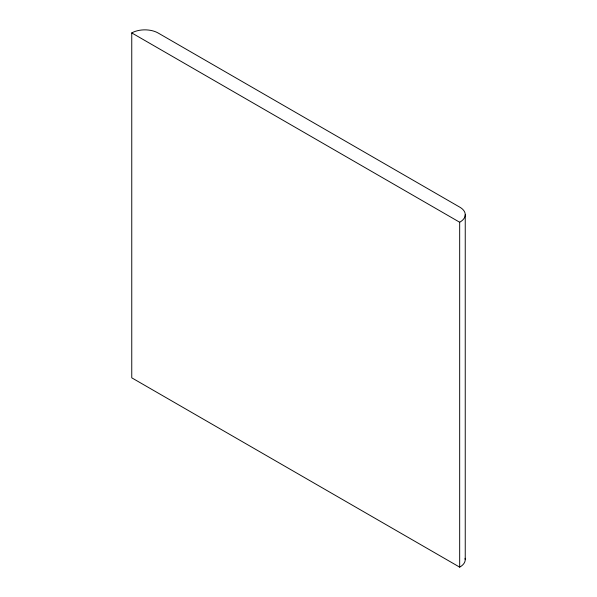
<?xml version="1.0" encoding="UTF-8"?>
<svg xmlns="http://www.w3.org/2000/svg" width="597" height="597" viewBox="0 0 597 597"><rect width="100%" height="100%" fill="white"/><g stroke="black" fill="none" stroke-linecap="round" stroke-linejoin="round"><path stroke-width="0.9" d="M131.758 32.917L459.675 222.241L459.675 567.15L131.758 377.826L131.758 32.917A18.828 10.873 0 0 1 158.183 33.036L459.899 207.226A18.231 10.522 0 0 1 459.675 222.241M465.242 214.763L465.242 559.673M465.1 558.285A18.231 10.522 0 0 1 459.675 567.15"/></g></svg>
